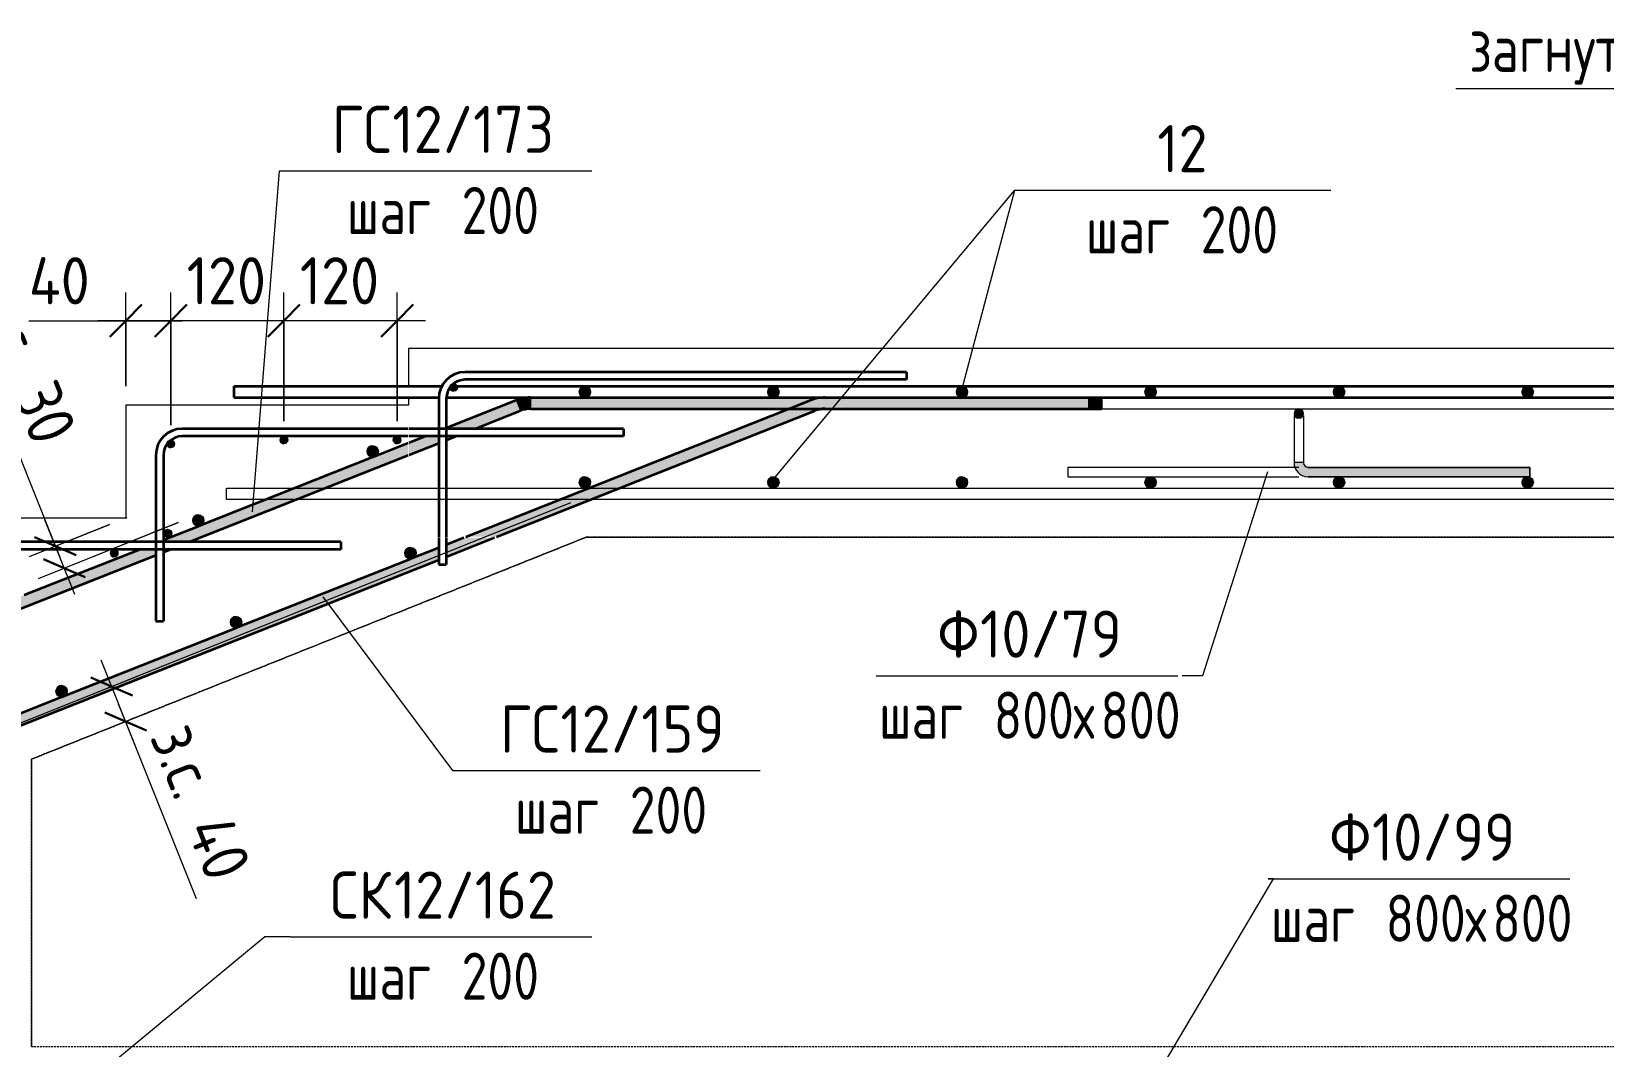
# Model space of a CAD drawing. Header units: millimetres. Extents: x 3129 to 68349, y -1586 to 12682.
# Drawn here: x 3971 to 5638, y -850 to 226 of the extents above; entities that cross this region are included whole.
import ezdxf

# ---------------------------------------------------------------- set-up
doc = ezdxf.new("R2010")
doc.units = ezdxf.units.MM
doc.linetypes.add('01 Штриховая _2 мм_', pattern=[3, 2, -1])
doc.linetypes.add('02 Штрихпунктирная _5 мм_', pattern=[8, 5, -1.5, 0, -1.5])
for name, color, linetype, lineweight in [('AA_Dim', 7, 'Continuous', 9), ('AA_Dim-20', 7, 'Continuous', 9), ('AA_Linii', 7, 'Continuous', 9), ('AA_Oformlenie', 7, 'Continuous', 9), ('AA_Vinoska', 7, 'Continuous', 9), ('AF_Lestnica', 7, '01 Штриховая _2 мм_', 9), ('AF_Perekritie_Опалубка', 253, 'Continuous', 20), ('KR_Armatura', 7, 'Continuous', 20), ('KR_Armatura_Tonkie', 7, 'Continuous', 20)]:
    doc.layers.add(name, color=color, linetype=linetype, lineweight=lineweight)
doc.styles.add('GOST Common', font='GOST Common.ttf', dxfattribs={"width": 0.85, "height": 50})
doc.styles.add('ISOCPEUR_1', font='isocpeur.ttf', dxfattribs={"width": 0.9, "height": 50})
doc.styles.add('ISOCPEUR_2', font='isocpeur.ttf', dxfattribs={"width": 0.8, "height": 50})
doc.dimstyles.new('05_Округл_1мм__прозр_', dxfattribs={"dimscale": 304.8, "dimtxt": 49.799059, "dimasz": 0.111549, "dimexe": 0.098425, "dimexo": 0.065617, "dimgap": 0.006562, "dimtad": 1, "dimdec": 0, "dimdsep": 46, "dimtxsty": 'ISOCPEUR_1', "dimblk1": 'OBLIQUE', "dimblk2": 'OBLIQUE', "dimsah": 1, "dimcen": 0.09, "dimdle": 0.098425, "dimazin": 0, "dimtfac": 1, "dimtdec": 4, "dimtix": 1, "dimtmove": 1, "dimatfit": 3, "dimfxl": 1, "dimtvp": 1, "dimtolj": 1, "dimtzin": 0, "dimlwd": 18, "dimlwe": 18, "dimarcsym": 2})
doc.dimstyles.new('05_Округл_1мм__прозр__1', dxfattribs={"dimscale": 304.8, "dimtxt": 49.799059, "dimasz": 0.111549, "dimexe": 0.098425, "dimexo": 0.065617, "dimgap": 0.006562, "dimtad": 1, "dimdec": 0, "dimdsep": 46, "dimtxsty": 'ISOCPEUR_1', "dimblk1": 'OBLIQUE', "dimblk2": 'OBLIQUE', "dimsah": 1, "dimcen": 0.09, "dimdle": 0.098425, "dimazin": 0, "dimtfac": 1, "dimtdec": 4, "dimtix": 1, "dimtmove": 0, "dimatfit": 3, "dimfxl": 1, "dimtvp": 1, "dimtolj": 1, "dimtzin": 0, "dimlwd": 18, "dimlwe": 18, "dimarcsym": 2})

# ---------------------------------------------------------------- blocks, each defined once
blk = doc.blocks.new('261_Лягушка _НесАрм_РабПлоск_ - 10 А240-3944205-Сечение 7')
at = {"layer": 'KR_Armatura_Tonkie', "lineweight": 35}
blk.add_hatch(color=256, dxfattribs=at).paths.add_polyline_path([(5315, -184), (5318.5, -182.5), (5320, -179), (5318.5, -175.5), (5315, -174), (5311.5, -175.5), (5310, -179), (5311.5, -182.5)])
at = {"layer": 'KR_Armatura'}
for start, end in [(0, 180), (180, 360)]:
    blk.add_arc((5315, -179), 5, start, end, dxfattribs=at)
blk = doc.blocks.new('Лестницы 1 - Лестницы 1-3688333-Сечение 7')
at = {"layer": 'AA_Linii'}
for p, q in [((4370.8, -170), (4070.8, -170)), ((4070.8, -170), (4070.8, -290)), ((4070.8, -290), (3770.8, -290)), ((3770.8, -290), (3770.8, -850))]:
    blk.add_line(p, q, dxfattribs=at)
at = {"layer": 'AF_Lestnica', "lineweight": 20}
for p, q in [((4070.8, -170), (4070.8, -290)), ((4070.9, -170), (4070.8, -170)), ((4070.8, -170), (4070.8, -170)), ((4370.8, -170), (4370.9, -170)), ((3770.8, -290), (3770.8, -850)), ((3770.9, -290), (3770.8, -290)), ((3770.8, -290), (3770.8, -290)), ((4070.9, -290), (4070.8, -290)), ((4070.8, -290), (4070.8, -290)), ((4559.4, -310), (4559.3, -310)), ((4559.3, -310), (4559.3, -310)), ((3970.8, -850), (3970.8, -545.4)), ((3970.9, -545.4), (3970.8, -545.4)), ((3970.8, -545.4), (3970.8, -545.4)), ((3970.9, -850), (3970.8, -850)), ((3970.8, -850), (3970.8, -850))]:
    blk.add_line(p, q, dxfattribs=at)
at = {"layer": 'AF_Lestnica', "lineweight": 20, "flags": 128}
blk.add_lwpolyline([(3970.8, -545.4), (4036.2, -519.3), (4101.6, -493.1), (4167, -466.9), (4232.4, -440.8), (4297.8, -414.6), (4363.2, -388.5), (4428.6, -362.3), (4493.9, -336.2), (4559.3, -310)], dxfattribs=at)
blk = doc.blocks.new('Лестницы 2 - Лестницы 1-3699303-Сечение 7')
at = {"layer": 'AA_Linii'}
blk.add_line((3970.8, -545.4), (3970.8, -850), dxfattribs=at)
at = {"layer": 'AA_Linii', "flags": 128}
blk.add_lwpolyline([(4559.3, -310), (4493.9, -336.2), (4428.6, -362.3), (4363.2, -388.5), (4297.8, -414.6), (4232.4, -440.8), (4167, -466.9), (4101.6, -493.1), (4036.2, -519.3), (3970.8, -545.4)], dxfattribs=at)
at = {"layer": 'AF_Lestnica', "lineweight": 20}
for p, q in [((4559.3, -310), (3970.8, -545.4)), ((6265.9, -310), (4559.3, -310)), ((4559.3, -310), (4559.4, -310)), ((4559.3, -310), (4559.3, -310)), ((3970.8, -545.4), (3970.8, -850)), ((3970.8, -545.4), (3970.9, -545.4)), ((3970.8, -545.4), (3970.8, -545.4)), ((3970.8, -850), (6260.9, -850)), ((3970.8, -850), (3970.9, -850)), ((3970.8, -850), (3970.8, -850))]:
    blk.add_line(p, q, dxfattribs=at)
blk = doc.blocks.new('010_Текст с выноской - Текст 2 строки-4025778-Сечение 7')
at = {"layer": 'AA_Vinoska'}
blk.add_line((5481.7, 165.6), (5981.7, 165.6), dxfattribs=at)
blk = doc.blocks.new('DIMBLOCK19-Сечение 7')
at = {"layer": 'AA_Dim-20', "lineweight": 18}
for p, q in [((4081.8, -533.3), (4044.6, -440.5)), ((4052, -469.8), (4083.6, -457.2)), ((4055.8, -468.3), (4052, -469.8)), ((4072.2, -509.5), (4063.2, -486.9)), ((4066.9, -507), (4098.5, -494.3)), ((4070.6, -505.5), (4066.9, -507)), ((4145.8, -693.4), (4072.2, -509.5))]:
    blk.add_line(p, q, dxfattribs=at)
at = {"layer": 'AA_Dim-20', "lineweight": 30}
for p, q in [((4055.8, -468.3), (4033.7, -458.9)), ((4055.8, -468.3), (4077.9, -477.8)), ((4070.6, -505.5), (4048.5, -496)), ((4070.6, -505.5), (4092.7, -514.9))]:
    blk.add_line(p, q, dxfattribs=at)
at = {"layer": 'AA_Dim-20', "color": 0, "lineweight": 18, "insert": (4142.2, -503), "char_height": 50, "width": 213.753, "attachment_point": 1, "rotation": 291.808, "line_spacing_factor": 1.149209, "style": 'ISOCPEUR_1'}
blk.add_mtext('з.с. 40', dxfattribs=at)
blk = doc.blocks.new('_Oblique')
at = {"color": 0, "linetype": 'ByBlock', "lineweight": -2}
blk.add_line((-0.5, -0.5), (0.5, 0.5), dxfattribs=at)
blk = doc.blocks.new('DIMBLOCK20-Сечение 7')
at = {"layer": 'AA_Dim-20', "lineweight": 18}
for p, q in [((3895.4, -67.5), (3967.2, -247)), ((3967.2, -247), (4000.9, -331.3)), ((4053.6, -296.6), (3968.4, -330.7)), ((4126.5, -294.6), (3977.8, -354.2)), ((4016.8, -370.9), (3985.1, -291.7)), ((3996.2, -319.6), (4053.6, -296.6)), ((4005.6, -343), (4126.5, -294.6))]:
    blk.add_line(p, q, dxfattribs=at)
at = {"layer": 'AA_Dim-20', "lineweight": 30}
for p, q in [((3996.2, -319.6), (3974.1, -310.1)), ((3996.2, -319.6), (4018.3, -329.1)), ((4005.6, -343), (3983.5, -333.5)), ((4005.6, -343), (4027.7, -352.5))]:
    blk.add_line(p, q, dxfattribs=at)
at = {"layer": 'AA_Dim-20', "color": 0, "lineweight": 18, "insert": (3957.9, -42.5), "char_height": 50, "width": 208.007, "attachment_point": 1, "rotation": 291.808, "line_spacing_factor": 1.149209, "style": 'ISOCPEUR_1'}
blk.add_mtext('з.с. 30', dxfattribs=at)
blk = doc.blocks.new('042_М_Арматуры - Диам длина поз _ Комментарий-2260297-Сечение 7')
at = {"layer": 'AA_Vinoska'}
blk.add_line((4423.6, -557.5), (4743.6, -557.5), dxfattribs=at)
blk = doc.blocks.new('DIMBLOCK21-Сечение 7')
at = {"layer": 'AA_Dim-20', "lineweight": 18}
for p, q in [((4238.6, -187), (4238.6, -50.5)), ((4358.6, -187), (4358.6, -50.5)), ((4388.6, -80.5), (4238.6, -80.5)), ((4238.6, -80.5), (4238.6, -187)), ((4358.6, -80.5), (4358.6, -187))]:
    blk.add_line(p, q, dxfattribs=at)
at = {"layer": 'AA_Dim-20', "lineweight": 30}
for p, q in [((4238.6, -80.5), (4255.6, -63.5)), ((4358.6, -80.5), (4375.6, -63.5)), ((4238.6, -80.5), (4221.6, -97.5)), ((4358.6, -80.5), (4341.6, -97.5))]:
    blk.add_line(p, q, dxfattribs=at)
at = {"layer": 'AA_Dim-20', "color": 0, "lineweight": 18, "insert": (4255.5, -13.2), "char_height": 50, "width": 103.429, "attachment_point": 1, "line_spacing_factor": 1.149209, "style": 'ISOCPEUR_1'}
blk.add_mtext('120', dxfattribs=at)
blk = doc.blocks.new('DIMBLOCK22-Сечение 7')
at = {"layer": 'AA_Dim-20', "lineweight": 18}
for p, q in [((4118.6, -191.2), (4118.6, -50.5)), ((4238.6, -187), (4238.6, -50.5)), ((4238.6, -80.5), (4118.6, -80.5)), ((4118.6, -80.5), (4118.6, -191.2)), ((4238.6, -80.5), (4238.6, -187))]:
    blk.add_line(p, q, dxfattribs=at)
at = {"layer": 'AA_Dim-20', "lineweight": 30}
for p, q in [((4118.6, -80.5), (4135.6, -63.5)), ((4238.6, -80.5), (4255.6, -63.5)), ((4118.6, -80.5), (4101.6, -97.5)), ((4238.6, -80.5), (4221.6, -97.5))]:
    blk.add_line(p, q, dxfattribs=at)
at = {"layer": 'AA_Dim-20', "color": 0, "lineweight": 18, "insert": (4135.5, -13.2), "char_height": 50, "width": 103.429, "attachment_point": 1, "line_spacing_factor": 1.149209, "style": 'ISOCPEUR_1'}
blk.add_mtext('120', dxfattribs=at)
blk = doc.blocks.new('DIMBLOCK23-Сечение 7')
at = {"layer": 'AA_Dim-20', "lineweight": 18}
for p, q in [((4070.8, -150), (4070.8, -50.5)), ((4118.6, -191.2), (4118.6, -50.5)), ((3968, -80.5), (4130.7, -80.5)), ((4118.6, -80.5), (4040.8, -80.5)), ((4070.8, -80.5), (4070.8, -150)), ((4130.7, -80.5), (4094.7, -80.5)), ((4118.6, -80.5), (4118.6, -191.2))]:
    blk.add_line(p, q, dxfattribs=at)
at = {"layer": 'AA_Dim-20', "lineweight": 30}
for p, q in [((4070.8, -80.5), (4087.8, -63.5)), ((4118.6, -80.5), (4135.6, -63.5)), ((4070.8, -80.5), (4053.8, -97.5)), ((4118.6, -80.5), (4101.6, -97.5))]:
    blk.add_line(p, q, dxfattribs=at)
at = {"layer": 'AA_Dim-20', "color": 0, "lineweight": 18, "insert": (3968, -13.2), "char_height": 50, "width": 171.232, "attachment_point": 1, "line_spacing_factor": 1.149209, "style": 'ISOCPEUR_1'}
blk.add_mtext('40\\fISOCPEUR|b0|i0|c130|p34|;\\W.9;ㅤ', dxfattribs=at)

msp = doc.modelspace()

# ---------------------------------------------------------------- hatches: boundary and pattern name
at = {"layer": 'AA_Oformlenie'}
msp.add_hatch(color=250, dxfattribs=at).paths.add_polyline_path([(5351.7905, -246), (5560, -246), (5560, -236), (5323.7059, -235.8296), (5322.5, -235.3301), (5321.4645, -234.5355), (5320.6699, -233.5), (5320.1704, -232.2941), (5320, -231), (5310, -231), (5310.5111, -234.8823), (5312.0096, -238.5), (5314.3934, -241.6066), (5317.5, -243.9904), (5321.4645, -245.5345), (5325, -246)])
at = {"layer": 'KR_Armatura'}
h = msp.add_hatch(color=256, dxfattribs=at)
edge = h.paths.add_edge_path()
edge.add_arc((4418.6, -151.1866), 4, 0, 360)
for points in [[(4416.2489, -154.4227), (4420.9512, -154.4227), (4422.4042, -149.9506), (4418.6, -147.1866), (4414.7958, -149.9506)], [(4557.8194, -162), (4563.0156, -159), (4563.0156, -153), (4557.8194, -150), (4552.6233, -153), (4552.6233, -159)], [(4757.8203, -162), (4763.0164, -159), (4763.0164, -153), (4757.8203, -150), (4752.6241, -153), (4752.6241, -159)], [(4957.8212, -162), (4963.0174, -159), (4963.0174, -153), (4957.8212, -150), (4952.6251, -153), (4952.6251, -159)], [(5157.8222, -162), (5163.0183, -159), (5163.0183, -153), (5157.8222, -150), (5152.626, -153), (5152.626, -159)], [(5357.8232, -162), (5363.0194, -159), (5363.0194, -153), (5357.8232, -150), (5352.6271, -153), (5352.6271, -159)], [(5557.8243, -162), (5563.0205, -159), (5563.0205, -153), (5557.8243, -150), (5552.6282, -153), (5552.6282, -159)], [(4116.2477, -214.4227), (4120.95, -214.4227), (4122.4031, -209.9506), (4118.5989, -207.1866), (4114.7946, -209.9506)], [(4236.2482, -210.2361), (4240.9505, -210.2361), (4242.4035, -205.7639), (4238.5993, -203), (4234.7951, -205.7639)], [(4332.8185, -225.0194), (4338.0147, -222.0194), (4338.0147, -216.0194), (4332.8185, -213.0194), (4327.6224, -216.0194), (4327.6224, -222.0194)], [(4356.2486, -210.2361), (4360.9509, -210.2361), (4362.404, -205.7639), (4358.5998, -203), (4354.7956, -205.7639)], [(4557.8194, -258), (4563.0156, -255), (4563.0156, -249), (4557.8194, -246), (4552.6233, -249), (4552.6233, -255)], [(4757.8203, -258), (4763.0164, -255), (4763.0164, -249), (4757.8203, -246), (4752.6241, -249), (4752.6241, -255)], [(4957.8212, -258), (4963.0174, -255), (4963.0174, -249), (4957.8212, -246), (4952.6251, -249), (4952.6251, -255)], [(5157.8222, -258), (5163.0183, -255), (5163.0183, -249), (5157.8222, -246), (5152.626, -249), (5152.626, -255)], [(5357.8232, -258), (5363.0194, -255), (5363.0194, -249), (5357.8232, -246), (5352.6271, -249), (5352.6271, -255)], [(5557.8243, -258), (5563.0205, -255), (5563.0205, -249), (5557.8243, -246), (5552.6282, -249), (5552.6282, -255)], [(4147.8178, -298.2411), (4153.014, -295.2411), (4153.014, -289.2411), (4147.8178, -286.2411), (4142.6217, -289.2411), (4142.6217, -295.2411)], [(4113.2477, -309.0418), (4117.95, -309.0418), (4119.4031, -304.5697), (4115.5989, -301.8057), (4111.7946, -304.5697)], [(4056.2475, -330.2361), (4060.9498, -330.2361), (4062.4029, -325.7639), (4058.5986, -323), (4054.7944, -325.7639)], [(4372.8187, -332.8676), (4378.0148, -329.8676), (4378.0148, -323.8676), (4372.8187, -320.8676), (4367.6225, -323.8676), (4367.6225, -329.8676)], [(4187.818, -406.0893), (4193.0141, -403.0893), (4193.0141, -397.0893), (4187.818, -394.0893), (4182.6218, -397.0893), (4182.6218, -403.0893)], [(4002.8173, -479.3111), (4008.0134, -476.3111), (4008.0134, -470.3111), (4002.8173, -467.3111), (3997.6211, -470.3111), (3997.6211, -476.3111)]]:
    msp.add_hatch(color=256, dxfattribs=at).paths.add_polyline_path(points)
h = msp.add_hatch(color=256, dxfattribs=at)
edge = h.paths.add_edge_path()
edge.add_arc((4557.8194, -156), 6, 0, 360)
h = msp.add_hatch(color=256, dxfattribs=at)
edge = h.paths.add_edge_path()
edge.add_arc((4757.8203, -156), 6, 0, 360)
h = msp.add_hatch(color=256, dxfattribs=at)
edge = h.paths.add_edge_path()
edge.add_arc((4957.8212, -156), 6, 0, 360)
h = msp.add_hatch(color=256, dxfattribs=at)
edge = h.paths.add_edge_path()
edge.add_arc((5157.8222, -156), 6, 0, 360)
h = msp.add_hatch(color=256, dxfattribs=at)
edge = h.paths.add_edge_path()
edge.add_arc((5357.8232, -156), 6, 0, 360)
h = msp.add_hatch(color=256, dxfattribs=at)
edge = h.paths.add_edge_path()
edge.add_arc((5557.8243, -156), 6, 0, 360)
h = msp.add_hatch(color=256, dxfattribs=at)
edge = h.paths.add_edge_path()
edge.add_arc((4118.5989, -211.1866), 4, 0, 360)
h = msp.add_hatch(color=256, dxfattribs=at)
edge = h.paths.add_edge_path()
edge.add_arc((4238.5993, -207), 4, 0, 360)
h = msp.add_hatch(color=256, dxfattribs=at)
edge = h.paths.add_edge_path()
edge.add_arc((4332.8185, -219.0194), 6, 0, 360)
h = msp.add_hatch(color=256, dxfattribs=at)
edge = h.paths.add_edge_path()
edge.add_arc((4358.5998, -207), 4, 0, 360)
h = msp.add_hatch(color=256, dxfattribs=at)
edge = h.paths.add_edge_path()
edge.add_arc((4557.8194, -252), 6, 0, 360)
h = msp.add_hatch(color=256, dxfattribs=at)
edge = h.paths.add_edge_path()
edge.add_arc((4757.8203, -252), 6, 0, 360)
h = msp.add_hatch(color=256, dxfattribs=at)
edge = h.paths.add_edge_path()
edge.add_arc((4957.8212, -252), 6, 0, 360)
h = msp.add_hatch(color=256, dxfattribs=at)
edge = h.paths.add_edge_path()
edge.add_arc((5157.8222, -252), 6, 0, 360)
h = msp.add_hatch(color=256, dxfattribs=at)
edge = h.paths.add_edge_path()
edge.add_arc((5357.8232, -252), 6, 0, 360)
h = msp.add_hatch(color=256, dxfattribs=at)
edge = h.paths.add_edge_path()
edge.add_arc((5557.8243, -252), 6, 0, 360)
h = msp.add_hatch(color=256, dxfattribs=at)
edge = h.paths.add_edge_path()
edge.add_arc((4147.8178, -292.2411), 6, 0, 360)
h = msp.add_hatch(color=256, dxfattribs=at)
edge = h.paths.add_edge_path()
edge.add_arc((4115.5989, -305.8057), 4, 0, 360)
h = msp.add_hatch(color=256, dxfattribs=at)
edge = h.paths.add_edge_path()
edge.add_arc((4058.5986, -327), 4, 0, 360)
h = msp.add_hatch(color=256, dxfattribs=at)
edge = h.paths.add_edge_path()
edge.add_arc((4372.8187, -326.8676), 6, 0, 360)
h = msp.add_hatch(color=256, dxfattribs=at)
edge = h.paths.add_edge_path()
edge.add_arc((4187.818, -400.0893), 6, 0, 360)
h = msp.add_hatch(color=256, dxfattribs=at)
edge = h.paths.add_edge_path()
edge.add_arc((4002.8173, -473.3111), 6, 0, 360)
at = {"layer": 'KR_Armatura_Tonkie'}
h = msp.add_hatch(color=256, dxfattribs=at)
h.paths.add_polyline_path([(3853.7772, -427.5153), (3920.806, -400.9858), (3921.0086, -400.9056), (4102.8166, -328.9472), (4102.8166, -323), (4085.2354, -323), (3963.1596, -371.3168), (3963.1675, -371.5692), (3962.5218, -371.5692), (3849.361, -416.3575)])
h.paths.add_polyline_path([(4110.8166, -325.7809), (4117.8427, -323), (4110.8166, -323)])
h.paths.add_polyline_path([(4110.8166, -315), (4138.0553, -315), (4370.4402, -223.0237), (4370.4402, -210.1179), (4110.8166, -312.8752)])
h.paths.add_polyline_path([(4371.2787, -222.6918), (4402.8166, -210.2093), (4402.8166, -203), (4388.4242, -203), (4371.2787, -209.7861)])
h.paths.add_polyline_path([(4410.8166, -207.043), (4421.0314, -203), (4410.8166, -203)])
h.paths.add_polyline_path([(4410.8166, -195), (4441.244, -195), (4488.9825, -176.1054), (4484.5663, -164.9476), (4410.8166, -194.1372)])
h = msp.add_hatch(color=256, dxfattribs=at)
h.paths.add_polyline_path([(3933.7772, -519.5318), (4402.8166, -333.8892), (4402.8166, -320.9835), (3929.361, -508.3739)])
h.paths.add_polyline_path([(4410.8166, -330.7229), (4461.9998, -310.4649), (4429.3926, -310.4649), (4410.8166, -317.8172)])
h.paths.add_polyline_path([(4431.5613, -309.6066), (4464.1685, -309.6066), (4801.4689, -176.1054), (4797.0527, -164.9476), (4452.5192, -301.3116)])
for points in [[(4488.9825, -176.1054), (4494.4033, -174.5311), (4500.023, -174), (4500.023, -162), (4492.1554, -162.7435), (4484.5663, -164.9476), (4488.3594, -174.5311)], [(4958.6051, -174), (5093.1578, -174), (5093.1578, -162), (4500.023, -162), (4500.023, -174), (4774.1811, -174), (4797.0527, -164.9476), (4800.6355, -174), (4957.852, -174)], [(5105.6441, -174), (5105.6441, -162), (5093.1578, -162), (5093.1578, -174)], [(4801.4689, -176.1054), (4806.8896, -174.5311), (4812.5093, -174), (4800.6355, -174), (4800.8457, -174.5311)]]:
    msp.add_hatch(color=256, dxfattribs=at).paths.add_polyline_path(points)

# ---------------------------------------------------------------- linework, layer by layer
at = {"layer": 'AA_Linii'}
for p, q in [((5157.7905, -162), (4500.023, -162)), ((4500.023, -162), (4500.023, -174)), ((6619.6094, -162), (5157.7905, -162)), ((4500.023, -174), (6619.6094, -174)), ((5320, -231), (5310, -231)), ((5070, -246), (5315, -246)), ((5560, -236), (5325, -236)), ((5325, -246), (5560, -246)), ((5560, -246), (5560, -236)), ((4177.7159, -258), (6619.6094, -258)), ((4177.7159, -269.9799), (4177.7159, -258)), ((3955.9306, -508.2692), (4543.0889, -273.3276)), ((6619.6094, -269.9799), (4177.7159, -269.9799)), ((4070.7905, -290), (4072.1795, -289.1981)), ((4145.0684, -287.206), (4147.4798, -286.2411)), ((3970.7905, -545.4066), (4557.9488, -310.4649))]:
    msp.add_line(p, q, dxfattribs=at)
at = {"layer": 'AA_Linii', "lineweight": 20}
for p, q in [((5310, -181), (5310, -231)), ((5320, -181), (5320, -231)), ((5315, -236), (5070, -236)), ((5070, -236), (5070, -246)), ((5325, -236), (5560, -236)), ((5560, -246), (5325, -246)), ((5560, -236), (5560, -246))]:
    msp.add_line(p, q, dxfattribs=at)
at = {"layer": 'AA_Linii', "linetype": '02 Штрихпунктирная _5 мм_', "lineweight": 20}
for p, q in [((4118.5717, -211.1866), (4118.5717, -215.1866)), ((4238.5717, -207), (4238.5717, -211)), ((4358.5717, -207), (4358.5717, -211))]:
    msp.add_line(p, q, dxfattribs=at)
at = {"layer": 'AA_Linii'}
for radius in [15, 5]:
    msp.add_arc((5325, -231), radius, 180, 270, dxfattribs=at)
at = {"layer": 'AA_Linii', "lineweight": 20}
for radius in [15, 5]:
    msp.add_arc((5325, -231), radius, 180, 270, dxfattribs=at)
at = {"layer": 'AA_Vinoska'}
for p, q in [((4205.1279, -283.3185), (4233.8983, 78.1924)), ((4233.8983, 78.1924), (4245.259, 78.1924)), ((4759.505, -246.3437), (5013.7232, 57.7527)), ((4957.6263, -153.928), (5013.7232, 57.7527)), ((5013.7232, 57.7527), (5029.1604, 57.7527)), ((5013.7232, 57.7527), (5029.1604, 57.7527)), ((5281.9785, -240.7589), (5212.9915, -456.8501)), ((4279.9706, -373.1662), (4417.262, -557.4751)), ((5212.9915, -456.8501), (5191.4968, -456.8501)), ((4417.262, -557.4751), (4423.5918, -557.4751)), ((5114.2056, -965.9094), (5288.1931, -672.1197)), ((5288.1931, -672.1197), (5282.4663, -672.1197)), ((3909.3684, -988.5042), (4218.2425, -733.5136)), ((4218.2425, -733.5136), (4245.259, -733.5136))]:
    msp.add_line(p, q, dxfattribs=at)
at = {"layer": 'AF_Perekritie_Опалубка'}
for p, q in [((4370.7905, -110), (4370.7905, -150)), ((6317.8177, -110), (4370.8187, -110)), ((4370.8187, -110), (4370.8187, -150)), ((4370.892, -110), (4370.8187, -110)), ((4370.7905, -162), (4370.7905, -170.0473)), ((4370.8187, -162), (4370.8187, -170.0473)), ((4559.0441, -310), (6265.829, -310))]:
    msp.add_line(p, q, dxfattribs=at)
at = {"layer": 'KR_Armatura'}
for p, q in [((4418.6, -147.1866), (4414.7958, -149.9506)), ((4414.7958, -149.9506), (4416.2489, -154.4227)), ((4422.4042, -149.9506), (4418.6, -147.1866)), ((4420.9512, -154.4227), (4422.4042, -149.9506)), ((4557.8194, -150), (4552.6233, -153)), ((4557.8948, -150), (4557.7905, -150)), ((4557.7978, -150), (4557.8194, -150)), ((4563.0156, -153), (4557.8194, -150)), ((4757.8203, -150), (4752.6241, -153)), ((4757.8979, -150), (4757.7905, -150)), ((4757.798, -150), (4757.8203, -150)), ((4763.0164, -153), (4757.8203, -150)), ((4957.8212, -150), (4952.6251, -153)), ((4957.9012, -150), (4957.7905, -150)), ((4963.0174, -153), (4957.8212, -150)), ((5157.8222, -150), (5152.626, -153)), ((5157.9047, -150), (5157.7905, -150)), ((5157.7985, -150), (5157.8222, -150)), ((5163.0183, -153), (5157.8222, -150)), ((5357.8232, -150), (5352.6271, -153)), ((5357.9085, -150), (5357.7905, -150)), ((5363.0194, -153), (5357.8232, -150)), ((5557.8243, -150), (5552.6282, -153)), ((5557.9125, -150), (5557.7905, -150)), ((5557.799, -150), (5557.8243, -150)), ((5563.0205, -153), (5557.8243, -150)), ((4416.2489, -154.4227), (4420.9512, -154.4227)), ((4418.6738, -155.1866), (4418.6, -155.1866)), ((4552.6233, -153), (4552.6233, -159)), ((4552.6233, -159), (4557.8194, -162)), ((4557.8194, -162), (4563.0156, -159)), ((4557.8948, -162), (4557.8194, -162)), ((4563.0156, -159), (4563.0156, -153)), ((4752.6241, -153), (4752.6241, -159)), ((4752.6241, -159), (4757.8203, -162)), ((4757.8203, -162), (4763.0164, -159)), ((4757.8979, -162), (4757.8203, -162)), ((4763.0164, -159), (4763.0164, -153)), ((4952.6251, -153), (4952.6251, -159)), ((4952.6251, -159), (4957.8212, -162)), ((4957.8212, -162), (4963.0174, -159)), ((4957.9012, -162), (4957.8212, -162)), ((4963.0174, -159), (4963.0174, -153)), ((5152.626, -153), (5152.626, -159)), ((5152.626, -159), (5157.8222, -162)), ((5157.8222, -162), (5163.0183, -159)), ((5157.9047, -162), (5157.8222, -162)), ((5163.0183, -159), (5163.0183, -153)), ((5352.6271, -153), (5352.6271, -159)), ((5352.6271, -159), (5357.8232, -162)), ((5357.8232, -162), (5363.0194, -159)), ((5357.9085, -162), (5357.8232, -162)), ((5363.0194, -159), (5363.0194, -153)), ((5552.6282, -153), (5552.6282, -159)), ((5552.6282, -159), (5557.8243, -162)), ((5557.8243, -162), (5563.0205, -159)), ((5557.9125, -162), (5557.8243, -162)), ((5563.0205, -159), (5563.0205, -153)), ((4118.5989, -207.1866), (4114.7946, -209.9506)), ((4114.7946, -209.9506), (4116.2477, -214.4227)), ((4116.2477, -214.4227), (4120.95, -214.4227)), ((4122.4031, -209.9506), (4118.5989, -207.1866)), ((4118.6696, -215.1866), (4118.5989, -215.1866)), ((4120.95, -214.4227), (4122.4031, -209.9506)), ((4238.5993, -203), (4234.7951, -205.7639)), ((4234.7951, -205.7639), (4236.2482, -210.2361)), ((4236.2482, -210.2361), (4240.9505, -210.2361)), ((4238.6713, -203), (4238.5717, -203)), ((4242.4035, -205.7639), (4238.5993, -203)), ((4238.6713, -211), (4238.5993, -211)), ((4240.9505, -210.2361), (4242.4035, -205.7639)), ((4332.8185, -213.0194), (4327.6224, -216.0194)), ((4327.6224, -216.0194), (4327.6224, -222.0194)), ((4332.8915, -213.0194), (4332.7905, -213.0194)), ((4338.0147, -216.0194), (4332.8185, -213.0194)), ((4338.0147, -222.0194), (4338.0147, -216.0194)), ((4358.5998, -203), (4354.7956, -205.7639)), ((4354.7956, -205.7639), (4356.2486, -210.2361)), ((4356.2486, -210.2361), (4360.9509, -210.2361)), ((4358.6729, -203), (4358.5717, -203)), ((4362.404, -205.7639), (4358.5998, -203)), ((4358.6729, -211), (4358.5998, -211)), ((4360.9509, -210.2361), (4362.404, -205.7639)), ((4327.6224, -222.0194), (4332.8185, -225.0194)), ((4332.8185, -225.0194), (4338.0147, -222.0194)), ((4332.8915, -225.0194), (4332.8185, -225.0194)), ((4557.8194, -246), (4552.6233, -249)), ((4552.6233, -249), (4552.6233, -255)), ((4557.8948, -246), (4557.7905, -246)), ((4557.7978, -246), (4557.8194, -246)), ((4563.0156, -249), (4557.8194, -246)), ((4563.0156, -255), (4563.0156, -249)), ((4757.8203, -246), (4752.6241, -249)), ((4752.6241, -249), (4752.6241, -255)), ((4757.8979, -246), (4757.7905, -246)), ((4757.798, -246), (4757.8203, -246)), ((4763.0164, -249), (4757.8203, -246)), ((4763.0164, -255), (4763.0164, -249)), ((4957.8212, -246), (4952.6251, -249)), ((4952.6251, -249), (4952.6251, -255)), ((4957.9012, -246), (4957.7905, -246)), ((4963.0174, -249), (4957.8212, -246)), ((4963.0174, -255), (4963.0174, -249)), ((5157.8222, -246), (5152.626, -249)), ((5152.626, -249), (5152.626, -255)), ((5157.9047, -246), (5157.7905, -246)), ((5157.7985, -246), (5157.8222, -246)), ((5163.0183, -249), (5157.8222, -246)), ((5163.0183, -255), (5163.0183, -249)), ((5357.8232, -246), (5352.6271, -249)), ((5352.6271, -249), (5352.6271, -255)), ((5357.9085, -246), (5357.7905, -246)), ((5363.0194, -249), (5357.8232, -246)), ((5363.0194, -255), (5363.0194, -249)), ((5557.8243, -246), (5552.6282, -249)), ((5552.6282, -249), (5552.6282, -255)), ((5557.9125, -246), (5557.7905, -246)), ((5557.799, -246), (5557.8243, -246)), ((5563.0205, -249), (5557.8243, -246)), ((5563.0205, -255), (5563.0205, -249)), ((4552.6233, -255), (4557.8194, -258)), ((4557.8194, -258), (4563.0156, -255)), ((4557.8948, -258), (4557.8194, -258)), ((4752.6241, -255), (4757.8203, -258)), ((4757.8203, -258), (4763.0164, -255)), ((4757.8979, -258), (4757.8203, -258)), ((4952.6251, -255), (4957.8212, -258)), ((4957.8212, -258), (4963.0174, -255)), ((4957.9012, -258), (4957.8212, -258)), ((5152.626, -255), (5157.8222, -258)), ((5157.8222, -258), (5163.0183, -255)), ((5157.9047, -258), (5157.8222, -258)), ((5352.6271, -255), (5357.8232, -258)), ((5357.8232, -258), (5363.0194, -255)), ((5357.9085, -258), (5357.8232, -258)), ((5552.6282, -255), (5557.8243, -258)), ((5557.8243, -258), (5563.0205, -255)), ((5557.9125, -258), (5557.8243, -258)), ((4147.8178, -286.2411), (4142.6217, -289.2411)), ((4142.6217, -289.2411), (4142.6217, -295.2411)), ((4142.6217, -295.2411), (4147.8178, -298.2411)), ((4147.8889, -286.2411), (4147.7905, -286.2411)), ((4147.7974, -286.2411), (4147.8178, -286.2411)), ((4153.014, -289.2411), (4147.8178, -286.2411)), ((4147.8178, -298.2411), (4153.014, -295.2411)), ((4147.8889, -298.2411), (4147.8178, -298.2411)), ((4153.014, -295.2411), (4153.014, -289.2411)), ((4115.5989, -301.8057), (4111.7946, -304.5697)), ((4111.7946, -304.5697), (4113.2477, -309.0418)), ((4113.2477, -309.0418), (4117.95, -309.0418)), ((4115.6696, -301.8057), (4115.5717, -301.8057)), ((4115.5717, -301.8057), (4115.5989, -301.8057)), ((4119.4031, -304.5697), (4115.5989, -301.8057)), ((4115.6696, -309.8057), (4115.5989, -309.8057)), ((4117.95, -309.0418), (4119.4031, -304.5697)), ((4058.5986, -323), (4054.7944, -325.7639)), ((4054.7944, -325.7639), (4056.2475, -330.2361)), ((4056.2475, -330.2361), (4060.9498, -330.2361)), ((4058.6688, -323), (4058.5717, -323)), ((4062.4029, -325.7639), (4058.5986, -323)), ((4058.6688, -331), (4058.5986, -331)), ((4060.9498, -330.2361), (4062.4029, -325.7639)), ((4372.8187, -320.8676), (4367.6225, -323.8676)), ((4367.6225, -323.8676), (4367.6225, -329.8676)), ((4367.6225, -329.8676), (4372.8187, -332.8676)), ((4372.892, -320.8676), (4372.7905, -320.8676)), ((4372.7976, -320.8676), (4372.8187, -320.8676)), ((4378.0148, -323.8676), (4372.8187, -320.8676)), ((4372.8187, -332.8676), (4378.0148, -329.8676)), ((4372.892, -332.8676), (4372.8187, -332.8676)), ((4378.0148, -329.8676), (4378.0148, -323.8676)), ((4187.818, -394.0893), (4182.6218, -397.0893)), ((4182.6218, -397.0893), (4182.6218, -403.0893)), ((4187.8894, -394.0893), (4187.7905, -394.0893)), ((4187.7974, -394.0893), (4187.818, -394.0893)), ((4193.0141, -397.0893), (4187.818, -394.0893)), ((4193.0141, -403.0893), (4193.0141, -397.0893)), ((4182.6218, -403.0893), (4187.818, -406.0893)), ((4187.818, -406.0893), (4193.0141, -403.0893)), ((4187.8894, -406.0893), (4187.818, -406.0893)), ((4002.8173, -467.3111), (3997.6211, -470.3111)), ((3997.6211, -470.3111), (3997.6211, -476.3111)), ((3997.6211, -476.3111), (4002.8173, -479.3111)), ((4002.887, -467.3111), (4002.7905, -467.3111)), ((4002.7972, -467.3111), (4002.8173, -467.3111)), ((4008.0134, -470.3111), (4002.8173, -467.3111)), ((4002.8173, -479.3111), (4008.0134, -476.3111)), ((4002.887, -479.3111), (4002.8173, -479.3111)), ((4008.0134, -476.3111), (4008.0134, -470.3111))]:
    msp.add_line(p, q, dxfattribs=at)
for centre, radius in [((4418.6, -151.1866), 4), ((4557.8194, -156), 6), ((4757.8203, -156), 6), ((4957.8212, -156), 6), ((5157.8222, -156), 6), ((5357.8232, -156), 6), ((5557.8243, -156), 6), ((4118.5989, -211.1866), 4), ((4238.5993, -207), 4), ((4332.8185, -219.0194), 6), ((4358.5998, -207), 4), ((4557.8194, -252), 6), ((4757.8203, -252), 6), ((4957.8212, -252), 6), ((5157.8222, -252), 6), ((5357.8232, -252), 6), ((5557.8243, -252), 6), ((4147.8178, -292.2411), 6), ((4115.5989, -305.8057), 4), ((4058.5986, -327), 4), ((4372.8187, -326.8676), 6), ((4187.818, -400.0893), 6), ((4002.8173, -473.3111), 6)]:
    msp.add_circle(centre, radius, dxfattribs=at)
for centre, radius, start in [((4557.7905, -156), 6, 90), ((4757.7905, -156), 6, 90), ((4957.7905, -156), 6, 90), ((5157.7905, -156), 6, 90), ((5357.7905, -156), 6, 90), ((5557.7905, -156), 6, 90), ((4418.5717, -151.1866), 4, 185.0902329), ((4118.5717, -211.1866), 4, 185.0902329), ((4238.5717, -207), 4, 90), ((4332.7905, -219.0194), 6, 90), ((4358.5717, -207), 4, 90), ((4557.7905, -252), 6, 90), ((4757.7905, -252), 6, 90), ((4957.7905, -252), 6, 90), ((5157.7905, -252), 6, 90), ((5357.7905, -252), 6, 90), ((5557.7905, -252), 6, 90), ((4147.7905, -292.2411), 6, 90), ((4115.5717, -305.8057), 4, 90), ((4058.5717, -327), 4, 90), ((4372.7905, -326.8676), 6, 90), ((4187.7905, -400.0893), 6, 90), ((4002.7905, -473.3111), 6, 90)]:
    msp.add_arc(centre, radius, start, 270, dxfattribs=at)
at = {"layer": 'KR_Armatura_Tonkie', "lineweight": 35}
for p, q in [((4185.853, -150), (4406.1537, -150)), ((4185.853, -162), (4185.853, -150)), ((4418.2013, -150), (4418.5818, -150)), ((4419.2313, -150), (6085.8367, -150)), ((4898.8166, -135), (4430.8166, -135)), ((4898.8166, -143), (4430.8166, -143)), ((4898.8166, -135), (4898.8166, -143)), ((4185.853, -162), (4402.9483, -162)), ((4402.8166, -163), (4402.8166, -309.6066)), ((4410.8166, -163), (4410.8166, -309.6066)), ((4410.8166, -194.1372), (4484.5663, -164.9476)), ((4410.9483, -162), (6085.8367, -162)), ((4431.5613, -309.6066), (4797.0527, -164.9476)), ((4500.023, -162), (5093.1578, -162)), ((4812.5093, -162), (5105.6441, -162)), ((5093.1578, -174), (5093.1578, -162)), ((5105.6441, -174), (5105.6441, -162)), ((4441.244, -195), (4488.9825, -176.1054)), ((4464.1685, -309.6066), (4801.4689, -176.1054)), ((4500.023, -174), (5093.1578, -174)), ((4812.5093, -174), (5105.6441, -174)), ((4370.4402, -195), (4130.8166, -195)), ((4598.8166, -195), (4371.2787, -195)), ((4598.8166, -195), (4598.8166, -203)), ((4370.4402, -203), (4130.8166, -203)), ((4333.1721, -224.8684), (4370.4402, -210.1179)), ((4371.2787, -209.7861), (4388.4242, -203)), ((4598.8166, -203), (4371.2787, -203)), ((4371.2787, -222.6918), (4402.8166, -210.2093)), ((4410.8166, -207.043), (4421.0314, -203)), ((4102.8166, -223), (4102.8166, -399)), ((4110.8166, -223), (4110.8166, -399)), ((4138.0553, -315), (4370.4402, -223.0237)), ((4148.1728, -298.0898), (4332.8184, -225.0084)), ((4110.8166, -312.8752), (4147.8178, -298.2304)), ((4298.8166, -315), (3830.8166, -315)), ((4298.8166, -315), (4298.8166, -323)), ((4402.8166, -310.4649), (4402.8166, -339)), ((4410.8166, -330.7229), (4461.9998, -310.4649)), ((4410.8166, -317.8172), (4429.3926, -310.4649)), ((4410.8166, -310.4649), (4410.8166, -339)), ((4298.8166, -323), (3830.8166, -323)), ((3921.0086, -400.9056), (4102.8166, -328.9472)), ((3963.1596, -371.3168), (4085.2354, -323)), ((4110.8166, -325.7809), (4117.8427, -323)), ((4188.1728, -405.938), (4372.8186, -332.8565)), ((4373.1719, -332.7167), (4402.8166, -320.9835)), ((3933.7772, -519.5318), (4402.8166, -333.8892)), ((4402.8166, -339), (4410.8166, -339)), ((4102.8166, -399), (4110.8166, -399)), ((4003.1628, -479.1637), (4187.8179, -406.0785)), ((3929.361, -508.3739), (4002.8173, -479.3005))]:
    msp.add_line(p, q, dxfattribs=at)
for centre, radius, end in [((4430.8166, -163), 28, 180), ((4430.8166, -163), 20, 180), ((4500.023, -204), 42, 111.5933177), ((4812.5093, -204), 42, 111.5933177), ((4500.023, -204), 30, 111.5933177), ((4812.5093, -204), 30, 111.5933177), ((4130.8166, -223), 28, 180), ((4130.8166, -223), 20, 180)]:
    msp.add_arc(centre, radius, 90, end, dxfattribs=at)

# ---------------------------------------------------------------- block references
at = {"layer": 'AA_Linii'}
for name in ['Лестницы 1 - Лестницы 1-3688333-Сечение 7', 'Лестницы 2 - Лестницы 1-3699303-Сечение 7']:
    msp.add_blockref(name, (0, 0), dxfattribs=at)
at = {"layer": 'AA_Vinoska'}
for name, p in [('010_Текст с выноской - Текст 2 строки-4025778-Сечение 7', (0, 0)), ('042_М_Арматуры - Диам длина поз _ Комментарий-2260297-Сечение 7', (-178.3329, 635.6675)), ('042_М_Арматуры - Диам длина поз _ Комментарий-2260297-Сечение 7', (605.5686, 615.2278)), ('042_М_Арматуры - Диам длина поз _ Комментарий-2260297-Сечение 7', (605.5686, 615.2278)), ('042_М_Арматуры - Диам длина поз _ Комментарий-2260297-Сечение 7', (443.2322, 100.625)), ('042_М_Арматуры - Диам длина поз _ Комментарий-2260297-Сечение 7', (0, 0)), ('042_М_Арматуры - Диам длина поз _ Комментарий-2260297-Сечение 7', (858.8744, -114.6446)), ('042_М_Арматуры - Диам длина поз _ Комментарий-2260297-Сечение 7', (-178.3329, -176.0385))]:
    msp.add_blockref(name, p, dxfattribs=at)
at = {"layer": 'KR_Armatura_Tonkie', "lineweight": 35}
msp.add_blockref('261_Лягушка _НесАрм_РабПлоск_ - 10 А240-3944205-Сечение 7', (0, 0), dxfattribs=at)

# ---------------------------------------------------------------- texts
at = {"layer": 'AA_Vinoska', "char_height": 50, "attachment_point": 1}
for s, insert, width, style in [('загнуть', (5495.7448, 233.2118), 268.485144, 'GOST Common'), ('ГС', (4289.3518, 147.2745), 77.924025, 'ISOCPEUR_1'), ('12/173', (4353.6455, 147.2745), 210.683475, 'ISOCPEUR_1'), ('12', (5164.9632, 126.8347), 66.379725, 'ISOCPEUR_1'), ('12', (5164.9632, 126.8347), 66.379725, 'ISOCPEUR_1'), (' 200', (4401.6001, 61.2934), 133.4008, 'ISOCPEUR_2'), ('шаг', (4305.2918, 61.2934), 116.7257, 'ISOCPEUR_2'), (' 200', (5185.5015, 40.8537), 133.4008, 'ISOCPEUR_2'), ('шаг', (5089.1932, 40.8537), 116.7257, 'ISOCPEUR_2'), ('\\fISOCPEUR|b0|i0|c204|p34|;\\W.9;Ф', (4931.7968, -387.768), 54.835425, 'ISOCPEUR_1'), ('10/79', (4977.0406, -387.768), 183.265762, 'ISOCPEUR_1'), (' 800', (4966.0451, -473.7491), 133.4008, 'ISOCPEUR_2'), ('800', (5104.6868, -473.7491), 103.8987, 'ISOCPEUR_2'), ('ГС', (4467.6846, -488.393), 77.924025, 'ISOCPEUR_1'), ('12/159', (4531.9784, -488.393), 210.683475, 'ISOCPEUR_1'), ('шаг', (4869.7368, -473.7491), 116.7257, 'ISOCPEUR_2'), ('\\fISOCPEUR|b0|i0|c204|p34|;\\W.8;х', (5076.1118, -473.7491), 34.6329, 'ISOCPEUR_2'), (' 200', (4579.933, -574.3741), 133.4008, 'ISOCPEUR_2'), ('шаг', (4483.6246, -574.3741), 116.7257, 'ISOCPEUR_2'), ('\\fISOCPEUR|b0|i0|c204|p34|;\\W.9;Ф', (5347.4391, -603.0377), 54.835425, 'ISOCPEUR_1'), ('10/99', (5392.6828, -603.0377), 183.265762, 'ISOCPEUR_1'), ('СК', (4287.5518, -664.4316), 82.253137, 'ISOCPEUR_1'), ('12/162', (4355.4174, -664.4316), 210.683475, 'ISOCPEUR_1'), (' 800', (5381.6874, -689.0187), 133.4008, 'ISOCPEUR_2'), ('800', (5520.3291, -689.0187), 103.8987, 'ISOCPEUR_2'), ('шаг', (5285.3791, -689.0187), 116.7257, 'ISOCPEUR_2'), ('\\fISOCPEUR|b0|i0|c204|p34|;\\W.8;х', (5491.7541, -689.0187), 34.6329, 'ISOCPEUR_2'), ('шаг', (4305.2918, -750.4126), 116.7257, 'ISOCPEUR_2'), (' 200', (4401.6001, -750.4126), 133.4008, 'ISOCPEUR_2')]:
    msp.add_mtext(s, dxfattribs=dict(at, insert=insert, width=width, style=style))

# ---------------------------------------------------------------- dimensions: what is measured, and where the dimension line sits
at = {"layer": 'AA_Dim', "lineweight": 18}
dim = msp.add_linear_dim(base=(4070.8175, -80.5386), p1=(4118.5717, -211.1866), p2=(4070.8175, -170), text='40ㅤ', dimstyle='05_Округл_1мм__прозр_', override={"dimpost": '<>', "dimfxl": 63.061895}, dxfattribs=at)
dim.commit()
dim.dimension.update_dxf_attribs({"geometry": 'DIMBLOCK23-Сечение 7', "text_midpoint": (4053.5997, -46.5491), "dimtype": 160})
for base, p1, p2, override, picture, middle in [((4118.5717, -80.5386), (4238.5717, -207), (4118.5717, -211.1866), {"dimpost": '<>', "dimfxl": 120.073011}, 'DIMBLOCK22-Сечение 7', (4178.5717, -53.5386)), ((4238.5717, -80.5386), (4358.5717, -207), (4238.5717, -207), {"dimpost": '<>', "dimfxl": 120}, 'DIMBLOCK21-Сечение 7', (4298.5717, -53.5386))]:
    dim = msp.add_linear_dim(base=base, p1=p1, p2=p2, dimstyle='05_Округл_1мм__прозр__1', override=override, dxfattribs=at)
    dim.commit()
    dim.dimension.update_dxf_attribs({"geometry": picture, "text_midpoint": middle})
dim = msp.add_linear_dim(base=(3996.2423, -319.5831), p1=(4145.0684, -287.206), p2=(4072.1795, -289.1981), angle=291.8080007, text='з.с. 30', dimstyle='05_Округл_1мм__прозр_', override={"dimpost": '<>', "dimfxl": 72.916036}, dxfattribs=at)
dim.commit()
dim.dimension.update_dxf_attribs({"geometry": 'DIMBLOCK20-Сечение 7', "text_midpoint": (3965.5631, -151.4177), "dimtype": 160, "text_rotation": 291.8080007})
dim = msp.add_linear_dim(base=(4055.7588, -468.3247), p1=(4048.2976, -514.3934), p2=(4033.4377, -477.2561), angle=291.8080007, dimstyle='05_Округл_1мм__прозр_', override={"dimpost": 'з.с. <>', "dimfxl": 40}, dxfattribs=at)
dim.commit()
dim.dimension.update_dxf_attribs({"geometry": 'DIMBLOCK19-Сечение 7', "text_midpoint": (4150.9168, -614.6473), "dimtype": 160, "text_rotation": 291.8080007})

doc.saveas('drawing.dxf')
